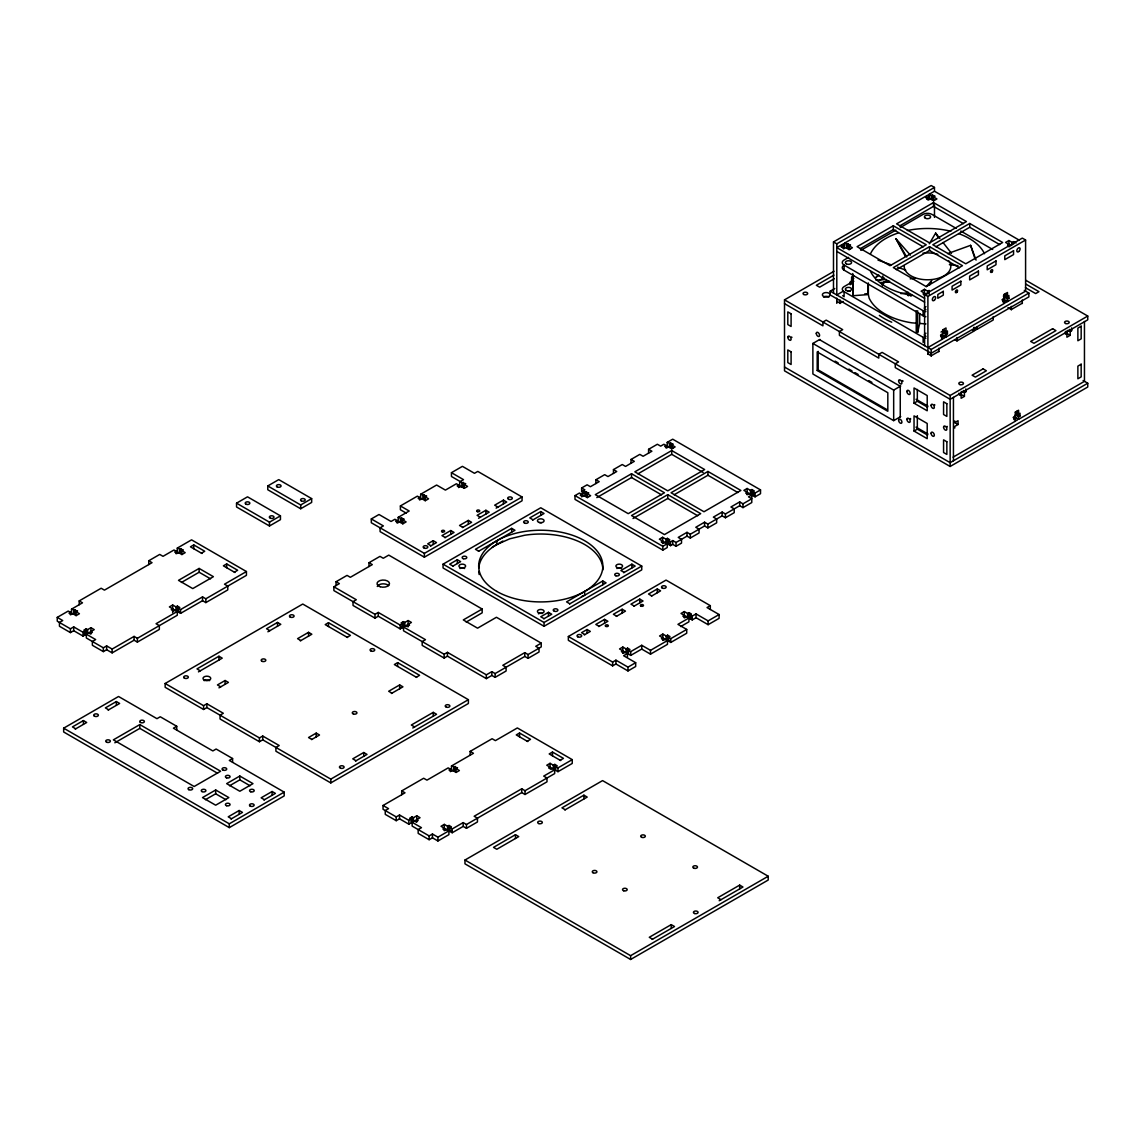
<?xml version="1.0" encoding="UTF-8"?>
<svg xmlns="http://www.w3.org/2000/svg" width="1145" height="1145" viewBox="0 0 1145 1145"><rect width="100%" height="100%" fill="white"/><g stroke="black" fill="none" stroke-linecap="round" stroke-linejoin="round"><path stroke-width="1.5" d="M852.753 274.957L852.953 295.725L868.339 294.566L869.169 298.187A60.399 34.865 0 0 0 911.878 322.847L916.658 323.205M852.953 295.725L852.753 273.526M868.339 294.566L868.339 282.958M916.229 310.667L916.229 332.207L917.675 332.322L919.693 323.434L919.693 313.487M917.675 332.322L917.675 310.767M882.137 286.193L884.412 281.799L889.579 281.212M929.583 285.091L931.243 282.157M929.339 243.77L935.651 233.079L939.873 238.475M882.265 284.404L884.412 281.799M926.233 286.608L962.473 265.683L929.54 246.676L893.315 267.601L926.233 286.608L931.787 280.468M236.543 503.17L247.52 496.83L280.453 515.851L280.453 519.644L269.476 525.984L236.543 506.977L236.543 503.17L269.476 522.177L280.453 515.851M267.773 485.952L278.75 479.612L311.669 498.619L311.669 502.426L300.691 508.766L267.773 489.745L267.773 485.952L300.691 504.959L311.669 498.619M79.205 604.717L79.205 600.91L101.161 588.244L104.453 590.133L152.042 562.667L148.75 560.764L148.75 564.571M148.75 560.764L159.727 554.423L163.019 556.327L173.997 549.986L176.187 551.26L176.187 553.794M57.25 617.384L62.732 620.561L59.44 622.465L59.44 626.258L70.418 632.598L73.709 630.695L83.041 636.09L85.245 634.817L85.245 631.024L83.041 632.283L73.709 626.902L70.418 628.805L57.25 621.191L57.25 617.384L68.228 611.058L70.418 612.317L70.418 614.851M76.128 615.624L76.128 611.816L79.42 613.72L76.128 615.624L71.52 612.961L71.52 609.154L82.497 602.814L79.205 600.91M181.898 554.552L181.898 550.745L185.189 552.649L181.898 554.552L177.289 551.89L177.289 548.097L191.558 539.853L246.433 571.541L246.433 575.348L205.828 598.792L202.536 596.889L180.581 609.569L178.377 608.296L178.377 612.103L180.581 613.362L202.536 600.696L205.828 602.599L227.783 589.918L227.783 586.111L224.492 584.208L246.433 571.541M70.418 612.317L69.001 613.147L71.405 614.536L72.836 613.72M71.52 609.154L77.559 610.986L76.128 611.816M176.187 551.26L174.756 552.076L177.174 553.479L178.606 552.649M177.289 548.097L183.315 549.929L181.898 550.745M201.434 553.164L204.726 551.26L193.748 544.92L190.456 546.823L201.978 553.479M178.377 608.296L179.808 607.48L177.389 606.077L175.972 606.907L172.68 605.004L169.374 606.907L177.289 611.459L177.289 615.266L137.386 638.309L134.094 636.405L112.138 649.072L106.642 645.909L103.351 647.812L86.333 637.994L86.333 634.187L94.248 629.621L90.956 627.718L87.65 629.621L86.233 628.805L83.814 630.194L85.245 631.024M87.65 629.621L87.65 633.428L86.233 632.598L83.814 634.001L85.245 634.817M199.13 568.435L178.491 580.343L192.761 588.587L213.399 576.679L199.13 568.435L199.13 572.242L181.44 582.447M234.367 572.171L237.659 570.267L226.681 563.927L223.389 565.83L234.911 572.486M172.68 608.811L171.249 609.627L173.668 611.015L175.085 610.199M86.333 634.187L95.665 639.568L92.373 641.472L92.373 645.279L103.351 651.619L106.642 649.716L112.138 652.879L134.094 640.212L137.386 642.102L159.341 629.435L159.341 625.628L156.049 623.724L177.289 611.459M178.377 612.103L179.808 611.273M833.488 293.063L833.488 241.924L931.186 185.519L934.477 187.422L934.477 190.943M833.488 241.924L836.795 243.828L934.477 187.422M844.509 246.976L844.509 243.169L925.747 196.267L927.937 197.541L927.937 200.074M933.647 200.833L933.647 197.026L936.939 198.929L933.647 200.833L929.039 198.171L929.039 194.364L934.477 191.229L1019.222 240.149M371.309 518.943L383.375 525.913L380.083 527.816L380.083 531.623L424.366 557.186L522.063 500.78L522.063 496.973L424.366 553.378L371.309 522.75L371.309 518.943L378.995 514.506L391.06 521.476L394.911 519.257L397.1 520.531L397.1 523.065M460.49 481.716L451.445 476.477L451.445 472.685L462.423 466.344L474.488 473.314L477.78 471.411L522.063 496.973M843.407 248.866L843.407 246.332L841.99 247.163L844.395 248.551L845.826 247.735L849.118 249.639L852.41 247.735L849.118 245.831L849.118 249.639M844.509 243.169L850.549 245.001L849.118 245.831M927.937 197.541L926.505 198.357L928.924 199.76L930.355 198.929M929.039 194.364L935.064 196.21L933.647 197.026M406.246 513.132L400.392 509.754L400.392 505.947L417.367 496.143L419.571 497.417L419.571 499.95M425.267 500.708L425.267 496.916L428.573 498.805L425.267 500.708L420.659 498.046L420.659 494.254L436.617 485.036L445.405 490.103L456.383 483.762L458.572 485.036L458.572 487.57M850.549 248.808L848.13 247.42L846.699 248.236L846.699 244.443M419.571 497.417L418.14 498.247L420.558 499.635L421.975 498.805M420.659 494.254L426.699 496.086L425.267 496.916M893.315 225.765L857.09 246.676L890.023 265.697L926.248 244.772L893.315 225.765L893.315 229.572L860.11 248.737M933.504 202.565L896.607 223.862L929.54 242.869L966.437 221.572L933.504 202.565L933.504 206.372L899.684 225.894M402.811 523.823L402.811 520.016L406.103 521.92L402.811 523.823L398.202 521.161L398.202 517.354L409.18 511.014L400.392 505.947M464.283 488.328L464.283 484.535L467.575 486.425L464.283 488.328L459.675 485.666L459.675 481.873L463.51 479.655L451.445 472.685M848.645 257.367L844.094 260.001A6.212 3.578 0 0 0 844.094 265.082L844.094 270.148L923.128 315.777A6.212 3.578 0 0 0 925.904 316.707M860.811 250.354L895.762 230.174M900.328 227.54L923.128 214.373A6.212 3.578 0 0 1 931.901 214.373L956.218 228.413M397.1 520.531L395.669 521.347L398.088 522.75L399.519 521.92M398.202 517.354L404.242 519.2L402.811 520.016M458.572 485.036L457.141 485.866L459.56 487.255L460.991 486.425M459.675 481.873L465.714 483.705L464.283 484.535M1083.113 380.541L1087.75 383.231L1087.75 387.024L950.15 466.473L784.511 370.837L784.511 299.847L833.989 271.293M833.903 275.144L816.342 285.277L819.634 287.18L834.276 278.722M232.592 762.341L232.592 758.534L229.301 760.437L284.189 792.125L284.189 795.932L229.301 827.62L63.662 731.984L63.662 728.177L118.55 696.489L156.965 718.674L160.257 716.77L176.731 726.273L176.731 730.081M75.184 729.136L86.705 722.481L83.413 720.577L72.436 726.918L75.742 728.807M108.117 710.115L119.638 703.459L116.346 701.556L105.369 707.896L108.66 709.8M851.608 282.6L851.608 277.276L853.798 276.002M1024.288 290.401L1028.883 293.063L1028.883 296.856L931.186 353.261L830.197 294.952L830.197 291.159L834.777 288.511M853.039 279.237L851.608 280.067L853.798 281.327M851.608 281.083L850.177 281.899L850.177 284.69L851.608 283.86M853.211 281.355L844.094 286.622A6.212 3.578 0 0 0 844.094 291.689L844.094 296.77M336.072 585.524L336.072 581.717L347.049 575.391L350.341 577.295L372.297 564.614L369.005 562.71L369.005 566.517M369.005 562.71L379.983 556.37L383.274 558.273L388.756 555.11L482.174 609.04L482.174 612.833L466.201 622.064M843.149 291.288L836.795 294.952L836.795 243.828M165.152 683.493L302.752 604.045L468.391 699.681L468.391 703.488L330.805 782.922L275.916 751.234L275.916 747.442L279.208 745.538L262.735 736.035L259.443 737.924L206.873 707.581L203.581 709.471L165.152 687.301L165.152 683.493L203.581 705.678L206.873 703.774L223.332 713.278L220.04 715.181L220.04 718.988L259.443 741.731L262.735 739.827L330.805 779.13L468.391 699.681M333.882 586.798L356.324 599.751L353.032 601.655L353.032 605.462L374.987 618.128L378.279 616.225L400.235 628.906L402.425 627.646L402.425 623.839L400.235 625.098L378.279 612.432L374.987 614.335L333.882 590.591L333.882 586.798L339.364 583.621L336.072 581.717M198.457 671.872L222.23 658.146L218.938 656.242L196.983 668.909L200.275 670.813M267.901 631.782L280.797 624.326L277.505 622.436L266.527 628.762L269.819 630.666M969.729 223.475L932.831 244.772L965.765 263.794L1002.662 242.497L969.729 223.475L969.729 227.282L935.909 246.805M896.335 269.662L929.54 250.483L959.481 267.758M843.149 301.421L840.087 303.196L836.795 301.292M879.761 280.282L882.852 278.507L882.852 275.974M430.448 546.065L436.488 542.587L433.196 540.683L427.7 543.846L430.992 545.75M444.904 537.721L454.05 532.439L450.758 530.536L441.97 535.617L445.262 537.52M462.465 527.587L471.611 522.306L468.319 520.403L459.531 525.469L462.823 527.373M478.567 518.284L489.173 512.158L485.881 510.269L477.093 515.336L480.385 517.239M496.128 508.151L506.734 502.025L503.442 500.122L494.669 505.188L497.96 507.092M139.819 724.585L113.369 739.856L194.149 786.5L220.613 771.229L139.819 724.585L139.819 728.377L217.564 773.261M114.829 742.804L139.819 728.377M218.967 687.844L228.413 682.391L225.121 680.502L217.435 684.939L220.727 686.828M300.305 640.885L311.841 634.23L308.549 632.326L297.571 638.667L300.863 640.57M347.15 637.293L350.442 635.389L328.486 622.708L325.194 624.612L347.522 637.507M900.729 416.565L893.672 420.644L812.878 374L812.878 343.443L819.934 339.378M443.058 564.17L540.755 507.765L641.744 566.074L641.744 569.881L544.047 626.286L443.058 567.977L443.058 564.17L544.047 622.479L641.744 566.074M929.139 294.179L929.139 290.386L927.722 291.202L924.43 289.313L921.124 291.202L926.62 294.38M1016.044 242.998L1013.626 241.609L1012.194 242.425L1008.902 240.536L1005.611 242.425L1011.107 245.602M452.719 566.202L460.633 561.637L457.327 559.733L449.656 564.17L452.948 566.074M478.467 551.346L514.964 530.264L511.672 528.36L475.447 549.285L478.739 551.174M532.525 520.131L544.047 513.475L540.755 511.572L529.777 517.912L533.069 519.816M583.821 493.037L581.631 491.777L581.631 487.97L587.127 484.807L590.419 486.711L599.193 481.63L595.901 479.741L595.901 483.533M595.901 479.741L604.689 474.66L607.981 476.563L616.754 471.497L613.462 469.593L613.462 473.4M613.462 469.593L622.25 464.526L625.542 466.43L634.316 461.349L631.024 459.46L631.024 463.253M631.024 459.46L639.812 454.379L643.104 456.282L651.891 451.216L648.585 449.312L648.585 453.119M648.585 449.312L657.373 444.246L660.665 446.149L663.928 444.26L666.118 445.534L666.118 448.067M924.43 293.106L922.999 293.936L925.418 295.324M1008.902 244.329L1007.485 245.159L1009.89 246.547M671.829 448.826L671.829 445.033L675.121 446.922L671.829 448.826L667.22 446.164L667.22 442.371L672.702 439.193L760.523 489.903L760.523 493.695L755.07 496.844L752.88 495.585L752.88 491.777L754.297 490.947L751.893 489.559L750.462 490.375L747.17 488.486L743.878 490.375L751.778 494.941L751.778 502.555L742.99 507.621L739.699 505.718L725.429 513.962L722.137 512.058L713.364 517.125L716.655 519.028L716.655 522.836L707.868 527.902L704.576 525.999L690.306 534.243L687.014 532.339L678.226 537.406L681.518 539.309L681.518 543.116L676.037 546.279L672.745 544.376L670.541 545.65L668.351 544.376L668.351 540.569L669.782 539.753L667.363 538.35L665.932 539.181L662.64 537.277L659.348 539.181L667.249 543.746L667.249 547.539L662.826 550.101L575.005 499.406L575.005 495.599L579.442 493.037L581.631 494.311L581.631 496.844M587.342 497.603L587.342 493.81L590.634 495.699L587.342 497.603L582.733 494.941L582.733 491.148L584.923 489.874L581.631 487.97M176.731 726.273L173.425 728.177L212.841 750.934L216.133 749.03L232.592 758.534M924.602 345.661L924.602 294.523L1022.299 238.117L1025.591 240.021L1025.591 291.159L1007.485 301.607L1004.194 299.704L1004.194 294.394L1007.485 292.49L1007.485 296.283L1008.902 295.467L1008.902 298.258L1007.485 299.074L1004.194 297.17L1005.611 296.355L1008.902 298.258M581.631 494.311L580.2 495.141L582.619 496.529L584.05 495.699M582.733 491.148L588.773 492.98L587.342 493.81M666.118 445.534L664.687 446.364L667.106 447.752L668.537 446.922M667.22 442.371L673.246 444.203L671.829 445.033M492.321 547.138L502.884 541.041M924.602 294.523L927.894 296.426L1025.591 240.021M673.246 448.01L670.841 446.607L669.41 447.437L669.41 443.63M631.539 473.729L595.3 494.654L628.233 513.661L664.472 492.751L631.539 473.729L631.539 477.537L596.817 497.588M671.714 450.543L634.831 471.84L667.764 490.847L704.647 469.55L671.714 450.543L671.714 454.336L637.908 473.858M817.201 370.493L887.819 411.27L887.819 392.706L817.201 351.93L817.201 370.493L818.188 369.921L887.275 409.81M403.527 627.002L425.482 639.683L422.19 641.586L422.19 645.379L444.145 658.06L447.437 656.157L486.353 678.627L491.835 675.45L495.127 677.353L506.104 671.013L506.104 667.22L502.812 665.317L524.768 652.636L528.06 654.539L541.227 646.939L541.227 643.132L535.745 646.31L539.037 648.199L539.037 652.006L528.06 658.346L524.768 656.443L495.127 673.561L491.835 671.657L486.353 674.82L447.437 652.349L444.145 654.253L403.527 630.809L403.527 627.002L411.427 622.436L408.135 620.547L404.843 622.436L403.412 621.62L401.008 623.009L402.425 623.839M404.843 622.436L404.843 626.243L403.412 625.428L401.008 626.816L402.425 627.646M1001.99 299.704L1004.194 300.978L1004.194 303.511L946.013 337.102L942.721 335.199L942.721 329.874L946.013 327.971L946.013 331.778L947.43 330.948L947.43 333.739L946.013 334.569L942.721 332.665L944.138 331.835L947.43 333.739M941.018 332.064L944.067 330.304M1003.335 296.083L1006.383 294.322M942.721 333.682L941.29 334.497L941.29 337.288L942.721 336.473L942.721 339.006L927.894 347.565L927.894 296.426M1004.194 298.187L1002.762 299.017L1002.762 301.808L1004.194 300.978M667.764 494.654L631.525 515.565L664.458 534.586L700.697 513.661L667.764 494.654L667.764 498.447L633.042 518.499M707.939 471.454L671.056 492.751L703.989 511.758L740.872 490.461L707.939 471.454L707.939 475.261L674.133 494.783M830.197 291.159L931.186 349.454L1028.883 293.063M482.174 609.04L463.296 619.932L477.565 628.176L496.443 617.269L541.227 643.132M416.308 677.21L419.6 675.321L397.644 662.64L394.352 664.544L416.68 677.425M938.871 351.358L931.186 355.794L927.894 353.891M954.787 339.636L956.991 340.909L973.966 331.105L973.966 328.572M973.966 327.298L977.257 329.202L993.216 319.985L993.216 316.607M1022.299 303.196L1011.321 309.536L1008.029 307.633M812.878 343.443L893.672 390.087L900.729 386.022M215.675 789.978L202.493 797.593L215.675 805.193L228.843 797.593L215.675 789.978L215.675 793.786L225.909 799.697M239.82 776.038L226.653 783.638L239.82 791.252L252.988 783.638L239.82 776.038L239.82 779.845L250.068 785.756M311.612 739.57L319.512 735.004L316.22 733.101L308.549 737.537L311.841 739.441M391.418 693.484L402.94 686.828L399.648 684.939L388.67 691.265L391.962 693.169M205.427 799.697L215.675 793.786M229.572 785.756L239.82 779.845M662.64 541.084L661.209 541.9L663.628 543.303L665.059 542.472M747.17 492.278L745.738 493.109L748.157 494.497L749.574 493.681M668.351 544.376L669.782 543.56L667.363 542.158L665.932 542.988L665.932 539.181M752.88 495.585L754.297 494.755L751.893 493.366L750.462 494.182L750.462 490.375M543.832 618.801L551.733 614.235L548.441 612.332L540.755 616.769L544.047 618.672M569.58 603.945L606.077 582.862L602.785 580.973L566.56 601.884L569.852 603.787M623.639 572.729L635.16 566.074L631.868 564.17L620.891 570.511L624.182 572.414M575.005 495.599L662.826 546.308L667.249 543.746M668.351 540.569L670.541 541.843L672.745 540.569L676.037 542.472L687.014 536.132L690.306 538.035L699.08 532.969L699.08 529.162L695.788 527.272L704.576 522.192L707.868 524.095L722.137 515.865L725.429 517.755L734.217 512.688L734.217 508.881L730.925 506.992L739.699 501.911L742.99 503.814L751.778 498.748L748.486 496.844L751.778 494.941M752.88 491.777L755.07 493.037L760.523 489.903M914.039 403.183L927.207 410.783L927.207 395.569L914.039 387.969L914.039 403.183L917.331 401.28L927.579 407.191M784.511 299.847L950.15 395.483L1087.75 316.049L1087.75 319.841L950.15 399.29L895.261 367.602L895.261 363.795L898.567 361.892L882.094 352.388L878.802 354.292L878.802 358.099L839.399 335.342L839.399 331.535L842.691 329.645L826.218 320.128L822.926 322.031L822.926 325.838L784.511 303.654M230.947 819.061L242.482 812.406L239.176 810.503L228.213 816.843L231.505 818.747M263.88 800.04L275.401 793.385L272.109 791.496L261.132 797.822L264.423 799.725M959.696 395.297L961.127 394.467M962.229 391.304L964.419 392.578L965.85 391.747L965.85 388.956M1067.984 330.247L1070.189 331.506L1071.62 330.69L1071.62 327.899M964.419 392.578L964.419 396.37L961.127 398.274L961.127 391.933M1070.189 331.506L1070.189 335.313L1066.897 337.217L1066.897 330.876M63.662 728.177L229.301 823.813L284.189 792.125M914.039 431.064L927.207 438.678L927.207 423.464L914.039 415.85L914.039 431.064L917.331 429.16L927.579 435.086M355.494 761.067L367.015 754.412L363.724 752.508L352.746 758.849L356.052 760.752M412.772 727.991L436.56 714.265L433.268 712.362L411.313 725.028L414.604 726.932M627.446 657.316L627.446 653.509L623.61 655.727L635.675 662.697L635.675 666.505L627.99 670.941L615.924 663.971L612.632 665.875L568.349 640.313L568.349 636.505L666.046 580.1L710.315 605.662L710.315 609.469M584.293 634.903L590.333 631.41L587.042 629.507L581.56 632.684L584.852 634.573M598.749 626.558L607.895 621.277L604.603 619.373L595.829 624.44L599.121 626.344M616.311 616.411L625.471 611.129L622.164 609.226L613.391 614.292L616.683 616.196M633.886 606.278L643.032 600.996L639.74 599.093L630.952 604.159L634.244 606.063M651.448 596.13L660.593 590.849L657.302 588.945L648.514 594.026L651.806 595.915M954.758 420.959L954.758 422.605L958.05 420.716L958.05 424.509L954.758 426.412L954.758 428.058M1084.458 321.473L1084.458 381.328L1018.592 419.342L1015.3 417.453L1015.3 412.128L1018.592 410.225L1018.592 414.018L1020.023 413.202L1020.023 415.993L1018.592 416.809L1015.3 414.905L1016.731 414.089L1020.023 415.993M1015.3 415.921L1013.869 416.751L1013.869 419.542L1015.3 418.712L1015.3 421.245L953.084 457.17M680.688 626.573L688.918 621.821L688.918 618.028L677.94 624.354L686.714 629.435L686.714 633.228L670.77 642.445L668.565 641.171L668.565 637.379L669.997 636.548L667.578 635.16L666.161 635.976L662.855 634.072L659.563 635.976L667.478 640.542L667.478 644.349L650.503 654.153L641.715 649.072L630.738 655.412L628.548 654.153L628.548 650.346L629.965 649.516L627.56 648.127L626.129 648.943L622.837 647.054L619.545 648.943L627.446 653.509M710.315 605.662L707.023 607.566L719.103 614.536L719.103 618.343L708.125 624.683L696.045 617.713L692.21 619.917L690.02 618.658L690.02 614.851L691.437 614.035L689.032 612.632L687.601 613.462L684.309 611.559L681.017 613.462L688.918 618.028M622.837 650.847L621.406 651.677L623.825 653.065L625.256 652.249M684.309 615.366L682.878 616.182L685.297 617.584L686.714 616.754M1087.75 383.231L950.15 462.666L784.511 367.03M690.02 618.658L691.437 617.828L689.032 616.439L687.601 617.269L687.601 613.462M568.349 636.505L612.632 662.068L615.924 660.164L627.99 667.134L635.675 662.697M628.548 650.346L630.738 651.605L641.715 645.279L650.503 650.346L667.478 640.542M690.02 614.851L692.21 616.125L696.045 613.906L708.125 620.876L719.103 614.536M662.855 637.88L661.438 638.71L663.857 640.098L665.274 639.282M401.709 794.716L401.709 790.909L423.664 778.242L426.956 780.146L448.196 767.88L450.386 769.139L450.386 771.673M470.151 755.199L470.151 751.392L492.107 738.725L495.399 740.629L517.354 727.948L572.242 759.636L572.242 763.443L557.973 771.673L555.769 770.413L555.769 766.606L557.2 765.79L554.781 764.388L553.364 765.218L550.058 763.314L546.766 765.218L554.681 769.784L554.681 773.576L525.04 790.694L521.748 788.79L474.159 816.256L477.451 818.16L477.451 821.967L466.473 828.307L463.181 826.404L452.203 832.744L450.014 831.47L450.014 827.678L451.431 826.847L449.026 825.459L447.595 826.275L444.303 824.371L441.011 826.275L448.912 830.841L448.912 834.648L437.934 840.974L432.452 837.811L429.146 839.714L418.168 833.374L418.168 829.567L421.474 827.678L412.143 822.282L412.143 826.089L429.146 835.907L432.452 834.004L437.934 837.181L448.912 830.841M668.565 637.379L670.77 638.638L686.714 629.435M383.045 805.493L388.541 808.656L385.25 810.56L385.25 814.367L396.227 820.693L399.519 818.804L408.851 824.185L411.041 822.912L411.041 819.119L408.851 820.378L399.519 814.997L396.227 816.9L383.045 809.286L383.045 805.493L405.001 792.812L401.709 790.909M456.096 772.446L456.096 768.638L459.388 770.542L456.096 772.446L451.488 769.784L451.488 765.976L473.443 753.296L470.151 751.392M668.565 641.171L669.997 640.356M450.386 769.139L448.969 769.97L451.388 771.358L452.805 770.542M451.488 765.976L457.528 767.808L456.096 768.638M527.23 741.259L530.521 739.355L519.544 733.015L516.252 734.918L527.788 741.574M412.143 822.282L420.043 817.716L416.751 815.812L413.459 817.716L412.028 816.9L409.609 818.289L411.041 819.119M560.163 760.266L563.454 758.376L552.477 752.036L549.185 753.94L560.707 760.581M444.303 828.178L442.872 828.994L445.29 830.397L446.722 829.567M552.477 768.51L551.046 769.34L548.641 767.937L550.058 767.121L550.058 763.314M450.014 827.678L452.203 828.937L463.181 822.597L466.473 824.5L521.748 792.598L525.04 794.487L546.995 781.82L546.995 778.013L543.703 776.11L554.681 769.784M555.769 766.606L557.973 767.88L572.242 759.636M450.014 831.47L451.431 830.655M464.97 860.038L602.571 780.604L768.209 876.24L768.209 880.033L630.609 959.481L464.97 863.845L464.97 860.038L630.609 955.674L768.209 876.24M515.465 834.691L493.509 847.372L496.801 849.275L518.757 836.594L515.465 834.691L515.465 838.498M564.871 809.973L587.199 797.077L583.907 795.174L561.952 807.855L565.244 809.758M652.206 939.415L674.519 926.52L671.228 924.63L649.272 937.297L652.564 939.201M719.174 900.743L742.962 887.017L739.67 885.114L717.715 897.78L721.006 899.684M478.724 568.321A62.102 35.853 0 0 1 496.844 544.533L509.711 538.823L524.682 535.245A62.102 35.853 0 0 1 602.857 569.881M581.445 596.645L584.666 595.228L584.666 591.421M947.745 253.632L970.602 245.331L976.07 260.13M910.203 278.836L915.37 278.235M900.857 293.635L907.742 292.834M864.718 293.936L868.139 293.678L868.139 283.731M875.868 280.081L886.559 279.552M880.319 282.514L888.978 282.085M919.693 323.434L925.947 323.906M949.377 264.695L957.964 265.683M877.972 260.058L891.039 264.796M897.565 267.171L905.738 270.134M933.504 206.372L963.432 223.647M969.729 227.282L999.657 244.572M960.784 231.047L992.701 249.481M1025.834 280.296L1087.75 316.049M1025.791 284.074L1038.959 291.674L1035.667 293.578L1025.419 287.667M1069.416 329.416L1071.62 330.69M893.315 229.572L923.256 246.848M1004.194 294.394L1007.485 296.283M1070.189 335.313L1066.897 333.41L1065.465 334.24L1065.465 331.449M843.407 246.332L841.217 245.073L836.795 247.621L924.602 298.33M836.795 251.428L924.602 302.137M844.094 265.082L923.128 310.71A6.212 3.578 0 0 0 925.904 311.64M851.608 277.276L853.798 278.55M942.721 329.874L946.013 331.778M940.517 335.199L942.721 336.473M844.094 291.689L923.128 337.317A6.212 3.578 0 0 0 925.904 338.247M1015.3 412.128L1018.592 414.018M1013.11 417.453L1015.3 418.712M963.661 390.474L965.85 391.747M958.937 393.207L964.419 396.37M819.476 339.65L900.256 386.294L900.256 416.837M916.029 399.261L928.008 406.174M954.758 422.605L958.05 424.509M835.077 361.119L838.14 362.893M848.889 369.091L851.966 370.865M855.029 372.64L858.106 374.415M868.855 380.612L871.918 382.387M916.029 427.142L928.008 434.055M671.714 454.336L703.159 472.484M707.939 475.261L737.881 492.536M631.539 477.537L661.481 494.826M667.764 498.447L697.706 515.737M408.135 624.34L409.567 625.17L407.148 626.558L405.716 625.742M199.13 572.242L210.551 578.826M90.956 631.525L92.373 632.341L89.968 633.743L88.537 632.913M416.751 819.62L418.168 820.45L415.764 821.838L414.333 821.022M905.366 256.351L895.92 238.69L910.389 255.149M943.036 242.511L951.466 253.288M895.92 238.69L906.754 257.01M935.651 233.079L938.141 237.473M970.602 245.331L974.967 258.713M908.515 295.696L908.014 292.175L908.014 295.553M1022.299 300.033L1022.299 303.511M1018.592 416.809L1018.592 419.342M1016.731 411.298L1016.731 414.089M1013.626 241.609L1013.626 244.143M1012.194 242.425L1012.194 244.973M1011.321 306.359L1011.321 309.851M1008.902 240.536L1008.902 246.862M1007.485 299.074L1007.485 301.607M1005.611 293.564L1005.611 296.355M977.257 326.668L977.257 329.202M956.991 337.532L956.991 340.909M953.441 397.387L953.441 460.762M950.15 395.483L950.15 466.473M946.013 334.569L946.013 337.102M938.871 348.195L938.871 351.672M934.477 205.055L934.477 217.393M932.66 194.807L932.66 198.615L931.228 199.445L931.228 195.638M931.186 349.454L931.186 356.109M929.54 246.676L929.54 250.483M927.894 348.982L927.894 354.22M927.722 291.202L927.722 293.735M924.43 289.313L924.43 295.639M923.128 310.71L923.128 315.777M923.128 337.317L923.128 342.398M917.331 389.443L917.331 401.28M917.331 415.649L917.331 429.16M893.672 390.087L893.672 420.644M848.13 243.613L848.13 247.42M840.087 300.033L840.087 303.511M836.795 298.129L836.795 303.353M818.188 351.372L818.188 369.921M755.07 493.037L755.07 496.844M751.893 489.559L751.893 493.366M747.17 488.486L747.17 494.812M742.99 503.814L742.99 507.621M739.699 501.911L739.699 505.718M739.67 885.114L739.67 888.906M725.429 513.962L725.429 517.755M722.137 512.058L722.137 515.865M708.125 620.876L708.125 624.683M707.868 524.095L707.868 527.902M704.576 522.192L704.576 525.999M696.045 613.906L696.045 617.713M692.21 616.125L692.21 619.917M690.306 534.243L690.306 538.035M689.032 612.632L689.032 616.439M687.014 532.339L687.014 536.132M684.309 611.559L684.309 617.899M676.037 542.472L676.037 546.279M672.745 540.569L672.745 544.376M671.228 924.63L671.228 928.423M670.841 442.814L670.841 446.607M670.77 638.638L670.77 642.445M670.541 541.843L670.541 545.65M667.363 538.35L667.363 542.158M667.578 635.16L667.578 638.953L666.161 639.783L666.161 635.976M662.826 546.308L662.826 550.101M662.855 634.072L662.855 640.413M662.64 537.277L662.64 543.617M657.302 588.945L657.302 592.752M650.503 650.346L650.503 654.153M641.715 645.279L641.715 649.072M639.74 599.093L639.74 602.885M631.868 564.17L631.868 567.977M630.738 651.605L630.738 655.412M630.609 955.674L630.609 959.481M627.99 667.134L627.99 670.941M627.56 648.127L627.56 651.934L626.129 652.75L626.129 648.943M622.837 647.054L622.837 653.38M622.164 609.226L622.164 613.033M615.924 660.164L615.924 663.971M612.632 662.068L612.632 665.875M604.603 619.373L604.603 623.166M602.785 580.973L602.785 584.766M587.042 629.507L587.042 633.314M586.355 491.591L586.355 495.384L584.923 496.214L584.923 492.407M583.907 795.174L583.907 798.981M557.973 767.88L557.973 771.673M554.781 764.388L554.781 768.195L553.364 769.011L553.364 765.218M552.477 752.036L552.477 755.829M548.441 612.332L548.441 616.139M544.047 622.479L544.047 626.286M540.755 511.572L540.755 515.379M528.06 654.539L528.06 658.346M525.04 790.694L525.04 794.487M524.768 652.636L524.768 656.443M521.748 788.79L521.748 792.598M519.544 733.015L519.544 736.822M511.672 528.36L511.672 532.167M503.442 500.122L503.442 503.929M496.844 540.726L496.844 544.533M495.127 673.561L495.127 677.353M491.835 671.657L491.835 675.45M486.353 674.82L486.353 678.627M485.881 510.269L485.881 514.062M468.319 520.403L468.319 524.21M466.473 824.5L466.473 828.307M463.296 482.317L463.296 486.11L461.864 486.94L461.864 483.133M463.181 822.597L463.181 826.404M457.327 559.733L457.327 563.54M455.109 766.42L455.109 770.227L453.692 771.043L453.692 767.236M452.203 828.937L452.203 832.744M450.758 530.536L450.758 534.343M449.026 825.459L449.026 829.252L447.595 830.082L447.595 826.275M447.437 652.349L447.437 656.157M444.145 654.253L444.145 658.06M444.303 824.371L444.303 830.712M437.934 837.181L437.934 840.974M433.196 540.683L433.196 544.49M433.268 712.362L433.268 716.155M432.452 834.004L432.452 837.811M429.146 835.907L429.146 839.714M424.28 494.697L424.28 498.49L422.863 499.32L422.863 495.513M424.366 553.378L424.366 557.186M416.751 815.812L416.751 822.153M413.459 817.716L413.459 821.523L412.028 820.693L412.028 816.9M408.851 820.378L408.851 824.185M408.135 620.547L408.135 626.873M403.412 621.62L403.412 625.428M401.823 517.798L401.823 521.605L400.392 522.421L400.392 518.628M400.235 625.098L400.235 628.906M399.648 684.939L399.648 688.732M399.519 814.997L399.519 818.804M397.644 662.64L397.644 666.447M396.227 816.9L396.227 820.693M378.279 612.432L378.279 616.225M374.987 614.335L374.987 618.128M363.724 752.508L363.724 756.315M330.805 779.13L330.805 782.922M328.486 622.708L328.486 626.515M316.22 733.101L316.22 736.908M308.549 632.326L308.549 636.133M300.691 504.959L300.691 508.766M277.505 622.436L277.505 626.229M272.109 791.496L272.109 795.288M269.476 522.177L269.476 525.984M262.735 736.035L262.735 739.827M259.443 737.924L259.443 741.731M239.176 810.503L239.176 814.31M229.301 823.813L229.301 827.62M226.681 563.927L226.681 567.734M225.121 680.502L225.121 684.295M218.938 656.242L218.938 660.05M206.873 703.774L206.873 707.581M205.828 598.792L205.828 602.599M203.581 705.678L203.581 709.471M202.536 596.889L202.536 600.696M193.748 544.92L193.748 548.727M180.91 548.541L180.91 552.334L179.479 553.164L179.479 549.357M180.581 609.569L180.581 613.362M177.389 606.077L177.389 609.884L175.972 610.7L175.972 606.907M172.68 605.004L172.68 612.604M137.386 638.309L137.386 642.102M134.094 636.405L134.094 640.212M116.346 701.556L116.346 705.363M112.138 649.072L112.138 652.879M106.642 645.909L106.642 649.716M103.351 647.812L103.351 651.619M90.956 627.718L90.956 634.058M86.233 628.805L86.233 632.598M83.413 720.577L83.413 724.37M83.041 632.283L83.041 636.09M75.141 609.598L75.141 613.405L73.709 614.221L73.709 610.414M73.709 626.902L73.709 630.695M70.418 628.805L70.418 632.598M934.835 405.115A2.333 1.345 60 0 1 934.563 404.571M1013.654 418.397A2.333 1.345 0 0 1 1017.447 418.841A2.333 1.345 0 0 1 1015.3 420.687M377.278 586.498A6.212 3.578 0 0 1 382.459 583.878A6.212 3.578 0 0 1 388.656 585.639M204.125 680.645A3.879 2.247 0 0 1 209.607 680.645M479.197 574.561A62.102 35.853 0 0 1 478.724 571.427M539.896 522.707A3.335 1.932 0 0 1 541.628 522.707M459.918 568.521A3.335 1.932 0 0 1 464.627 568.521M538.393 613.834A3.335 1.932 0 0 1 542.429 613.52M616.883 568.521A3.335 1.932 0 0 1 621.606 568.521M876.426 277.204A58.996 34.064 0 0 1 878.759 275.043M912.25 295.439A58.996 34.064 0 0 1 870.529 271.351M870.529 253.732A58.996 34.064 0 0 1 898.024 233.05M907.355 230.531A58.996 34.064 0 0 1 950.88 231.276M958.651 233.609A58.996 34.064 0 0 1 984.5 253.732M844.094 270.148A6.212 3.578 0 0 1 843.106 265.812M925.962 309.722A3.106 1.789 0 0 1 925.962 306.617M925.962 336.344A3.106 1.789 0 0 1 925.962 333.238M843.106 296.025A6.212 3.578 0 0 1 842.734 295.596M911.048 296.126A23.286 13.439 0 0 1 907.341 293.349M948.618 260.659A23.286 13.439 0 0 1 932.56 279.466A23.286 13.439 0 0 1 904.221 266.341M922.97 253.159A23.286 13.439 0 0 1 937.812 254.29M925.761 197.67A2.333 1.345 -60 0 1 927.779 195.165A2.333 1.345 -60 0 1 928.938 196.811A2.333 1.345 -60 0 1 926.92 199.33M841.217 246.976A2.333 1.345 -60 0 1 842.72 244.214A2.333 1.345 -60 0 1 844.48 244.758A2.333 1.345 -60 0 1 843.293 247.606M891.74 322.203A62.102 35.853 0 0 1 879.346 315.405M847.744 291.388A3.335 1.932 0 0 1 850.277 291.188M1002.548 300.663A2.333 1.345 0 0 1 1006.441 301.264A2.333 1.345 0 0 1 1003.578 302.91M941.075 336.158A2.333 1.345 0 0 1 944.21 336.072A2.333 1.345 0 0 1 944.625 337.875A2.333 1.345 0 0 1 941.548 338.262M850.449 283.33A2.333 1.345 0 0 1 852.209 283.201M875.31 277.791A62.102 35.853 0 0 1 877.929 275.573M910.676 419.07A2.333 1.345 60 0 1 910.418 418.512M902.818 381.07A2.09 1.217 60 0 1 902.503 380.627M884.012 277.763A2.333 1.345 0 0 1 882.251 277.906M973.966 327.856A2.333 1.345 0 0 1 976.213 329.545A2.333 1.345 0 0 1 972.792 330.361M823.484 296.999A3.879 2.247 0 0 1 828.966 296.999M791.925 337.46A2.333 1.345 60 0 1 791.581 336.974M947.344 426.899A2.333 1.345 60 0 1 947.087 426.355M902.732 381.185A2.333 1.345 60 0 1 902.389 380.684M943.308 291.331L937.812 294.508L937.812 298.301L943.308 295.138L943.308 291.331M960.87 281.198L952.082 286.264L952.082 290.071L960.87 284.99L960.87 281.198M978.431 271.05L969.643 276.117L969.643 279.924L978.431 274.857L978.431 271.05M995.993 260.917L987.205 265.983L987.205 269.791L995.993 264.71L995.993 260.917M1013.554 250.769L1004.78 255.85L1004.78 259.643L1013.554 254.576L1013.554 250.769M983.083 368.876L972.105 375.202L975.397 377.106L986.375 370.765L983.083 368.876M1052.627 328.715L1030.672 341.396L1033.964 343.3L1055.919 330.619L1052.627 328.715M1081.166 326.182L1077.874 328.085L1077.874 340.766L1081.166 338.863L1081.166 326.182M1081.166 364.21L1077.874 366.114L1077.874 378.795L1081.166 376.891L1081.166 364.21M791.095 313.802L787.803 311.898L787.803 324.565L791.095 326.468L791.095 313.802M946.858 403.727L943.566 401.823L943.566 414.504L946.858 416.408L946.858 403.727M791.095 351.816L787.803 349.926L787.803 362.593L791.095 364.496L791.095 351.816M946.858 441.755L943.566 439.852L943.566 452.518L946.858 454.422L946.858 441.755M694.6 913.524A2.333 1.345 0 0 0 698.092 912.365A2.333 1.345 0 0 0 694.6 911.191A2.333 1.345 0 0 0 694.6 913.524M538.837 823.599A2.333 1.345 0 0 0 542.329 822.425A2.333 1.345 0 0 0 538.837 821.266A2.333 1.345 0 0 0 538.837 823.599M623.681 890.781A2.347 1.36 0 0 0 627.202 889.622A2.347 1.36 0 0 0 623.696 888.434A2.347 1.36 0 0 0 623.681 890.781M592.953 872.719A2.333 1.345 0 0 0 596.846 872.118A2.333 1.345 0 0 0 593.997 870.472A2.333 1.345 0 0 0 592.953 872.719M693.984 868.253A2.347 1.36 0 0 0 697.491 867.08A2.347 1.36 0 0 0 693.984 865.906A2.347 1.36 0 0 0 693.984 868.253M641.844 837.381A2.333 1.345 0 0 0 645.336 836.208A2.333 1.345 0 0 0 641.844 835.048A2.333 1.345 0 0 0 641.844 837.381M301.249 500.837A2.333 1.345 0 0 0 305.142 500.236A2.333 1.345 0 0 0 302.294 498.59A2.333 1.345 0 0 0 301.249 500.837M277.09 486.897A2.333 1.345 0 0 0 280.997 486.296A2.333 1.345 0 0 0 278.135 484.65A2.333 1.345 0 0 0 277.09 486.897M94.391 716.14A2.333 1.345 0 0 0 98.298 715.539A2.333 1.345 0 0 0 95.436 713.893A2.333 1.345 0 0 0 94.391 716.14M250.154 806.066A2.333 1.345 0 0 0 254.061 805.465A2.333 1.345 0 0 0 251.199 803.819A2.333 1.345 0 0 0 250.154 806.066M188.725 789.635A2.333 1.345 0 0 0 192.618 789.034A2.333 1.345 0 0 0 189.769 787.388A2.333 1.345 0 0 0 188.725 789.635M223.232 770.199A2.333 1.345 0 0 0 226.724 769.039A2.333 1.345 0 0 0 223.232 767.866A2.333 1.345 0 0 0 223.232 770.199M140.42 722.452A2.333 1.345 0 0 0 144.313 721.851A2.333 1.345 0 0 0 141.465 720.205A2.333 1.345 0 0 0 140.42 722.452M106.871 742.318A2.333 1.345 0 0 0 110.364 741.144A2.333 1.345 0 0 0 106.871 739.985A2.333 1.345 0 0 0 106.871 742.318M226.581 805.722A2.333 1.345 0 0 0 230.073 804.563A2.333 1.345 0 0 0 226.581 803.389A2.333 1.345 0 0 0 226.581 805.722M201.949 791.567A2.333 1.345 0 0 0 205.842 790.966A2.333 1.345 0 0 0 202.994 789.32A2.333 1.345 0 0 0 201.949 791.567M226.581 777.841A2.333 1.345 0 0 0 230.073 776.668A2.333 1.345 0 0 0 226.581 775.509A2.333 1.345 0 0 0 226.581 777.841M250.726 791.782A2.333 1.345 0 0 0 254.219 790.622A2.333 1.345 0 0 0 250.726 789.449A2.333 1.345 0 0 0 250.726 791.782M380.169 586.727A6.212 3.578 0 0 0 389.486 583.621A6.212 3.578 0 0 0 380.169 580.515A6.212 3.578 0 0 0 380.169 586.727M184.359 678.098A2.333 1.345 0 0 0 188.267 677.496A2.333 1.345 0 0 0 185.404 675.851A2.333 1.345 0 0 0 184.359 678.098M290.129 617.04A2.333 1.345 0 0 0 294.022 616.439A2.333 1.345 0 0 0 291.173 614.793A2.333 1.345 0 0 0 290.129 617.04M371.238 651.133A2.333 1.345 0 0 0 374.73 649.959A2.333 1.345 0 0 0 371.238 648.8A2.333 1.345 0 0 0 371.238 651.133M446.378 707.181A2.333 1.345 0 0 0 449.87 706.021A2.333 1.345 0 0 0 446.378 704.862A2.333 1.345 0 0 0 446.378 707.181M340.609 768.252A2.333 1.345 0 0 0 344.101 767.078A2.333 1.345 0 0 0 340.609 765.919A2.333 1.345 0 0 0 340.609 768.252M262.334 661.409A2.333 1.345 0 0 0 265.826 660.236A2.333 1.345 0 0 0 262.334 659.076A2.333 1.345 0 0 0 262.334 661.409M353.447 714.008A2.333 1.345 0 0 0 356.939 712.834A2.333 1.345 0 0 0 353.447 711.675A2.333 1.345 0 0 0 353.447 714.008M204.926 680.359A3.879 2.247 0 0 0 210.752 678.427A3.879 2.247 0 0 0 204.926 676.48A3.879 2.247 0 0 0 204.926 680.359M496.844 591.421A62.102 35.853 0 0 0 600.739 575.348A62.102 35.853 0 0 0 524.682 531.452A62.102 35.853 0 0 0 496.844 591.421M539.095 522.435A3.335 1.932 0 0 0 544.09 520.76A3.335 1.932 0 0 0 539.095 519.086A3.335 1.932 0 0 0 539.095 522.435M460.605 567.748A3.335 1.932 0 0 0 465.614 566.074A3.335 1.932 0 0 0 460.605 564.399A3.335 1.932 0 0 0 460.605 567.748M539.095 613.062A3.335 1.932 0 0 0 544.09 611.387A3.335 1.932 0 0 0 539.095 609.712A3.335 1.932 0 0 0 539.095 613.062M617.57 567.748A3.335 1.932 0 0 0 622.579 566.074A3.335 1.932 0 0 0 617.57 564.399A3.335 1.932 0 0 0 617.57 567.748M524.782 523.193A2.333 1.345 0 0 0 528.274 522.034A2.333 1.345 0 0 0 524.782 520.861A2.333 1.345 0 0 0 524.782 523.193M463.31 558.688A2.333 1.345 0 0 0 466.802 557.515A2.333 1.345 0 0 0 463.31 556.356A2.333 1.345 0 0 0 463.31 558.688M615.881 575.792A2.333 1.345 0 0 0 619.373 574.633A2.333 1.345 0 0 0 615.881 573.459A2.333 1.345 0 0 0 615.881 575.792M554.409 611.287A2.333 1.345 0 0 0 557.901 610.113A2.333 1.345 0 0 0 554.409 608.954A2.333 1.345 0 0 0 554.409 611.287M662.196 588.015A2.333 1.345 0 0 0 666.089 587.414A2.333 1.345 0 0 0 663.241 585.768A2.333 1.345 0 0 0 662.196 588.015M577.71 636.792A2.333 1.345 0 0 0 581.603 636.191A2.333 1.345 0 0 0 578.755 634.545A2.333 1.345 0 0 0 577.71 636.792M640.828 606.063A1.546 0.902 0 0 0 643.433 605.662A1.546 0.902 0 0 0 641.529 604.56A1.546 0.902 0 0 0 640.828 606.063M605.705 626.344A1.546 0.902 0 0 0 608.296 625.943A1.546 0.902 0 0 0 606.406 624.841A1.546 0.902 0 0 0 605.705 626.344M508.824 499.406A2.333 1.345 0 0 0 512.316 498.247A2.333 1.345 0 0 0 508.824 497.073A2.333 1.345 0 0 0 508.824 499.406M424.337 548.183A2.333 1.345 0 0 0 427.829 547.024A2.333 1.345 0 0 0 424.337 545.85A2.333 1.345 0 0 0 424.337 548.183M477.422 511.672A1.546 0.902 0 0 0 479.755 510.899A1.546 0.902 0 0 0 477.422 510.126A1.546 0.902 0 0 0 477.422 511.672M442.299 531.953A1.546 0.902 0 0 0 444.618 531.18A1.546 0.902 0 0 0 442.299 530.407A1.546 0.902 0 0 0 442.299 531.953M1018.878 251.442A2.333 1.345 -60 0 0 1019.622 247.835A2.333 1.345 -60 0 0 1016.86 250.268A2.333 1.345 -60 0 0 1018.878 251.442M934.406 300.219A2.333 1.345 -60 0 0 935.136 296.612A2.333 1.345 -60 0 0 932.388 299.045A2.333 1.345 -60 0 0 934.406 300.219M991.885 272.109A1.546 0.902 -60 0 0 992.386 269.705A1.546 0.902 -60 0 0 990.539 271.336A1.546 0.902 -60 0 0 991.885 272.109M956.762 292.39A1.546 0.902 -60 0 0 957.249 289.986A1.546 0.902 -60 0 0 955.417 291.617A1.546 0.902 -60 0 0 956.762 292.39M925.317 218.18A3.106 1.789 0 0 0 930.513 217.378A3.106 1.789 0 0 0 926.706 215.174A3.106 1.789 0 0 0 925.317 218.18M846.284 263.808A3.106 1.789 0 0 0 851.479 263.006A3.106 1.789 0 0 0 847.672 260.802A3.106 1.789 0 0 0 846.284 263.808M846.284 290.429A3.106 1.789 0 0 0 851.479 289.628A3.106 1.789 0 0 0 847.672 287.424A3.106 1.789 0 0 0 846.284 290.429M270.506 518.284A2.333 1.345 0 0 0 273.998 517.111A2.333 1.345 0 0 0 270.506 515.951A2.333 1.345 0 0 0 270.506 518.284M245.874 504.115A2.333 1.345 0 0 0 249.767 503.514A2.333 1.345 0 0 0 246.919 501.868A2.333 1.345 0 0 0 245.874 504.115M803.718 294.465A2.333 1.345 0 0 0 807.611 293.864A2.333 1.345 0 0 0 804.763 292.218A2.333 1.345 0 0 0 803.718 294.465M1065.723 323.548A2.333 1.345 0 0 0 1069.215 322.389A2.333 1.345 0 0 0 1065.723 321.215A2.333 1.345 0 0 0 1065.723 323.548M959.968 384.606A2.333 1.345 0 0 0 963.46 383.446A2.333 1.345 0 0 0 959.968 382.287A2.333 1.345 0 0 0 959.968 384.606M824.285 296.727A3.879 2.247 0 0 0 830.096 294.78A3.879 2.247 0 0 0 824.285 292.848A3.879 2.247 0 0 0 824.285 296.727M787.803 337.245A2.333 1.345 60 0 0 790.279 340.323A2.333 1.345 60 0 0 790.279 337.031A2.333 1.345 60 0 0 787.803 337.245M943.566 427.171A2.333 1.345 60 0 0 946.042 430.248A2.333 1.345 60 0 0 946.042 426.956A2.333 1.345 60 0 0 943.566 427.171M898.61 420.258A2.333 1.345 60 0 0 901.086 423.335A2.333 1.345 60 0 0 901.086 420.043A2.333 1.345 60 0 0 898.61 420.258M898.61 380.97A2.333 1.345 60 0 0 901.086 384.033A2.333 1.345 60 0 0 901.086 380.741A2.333 1.345 60 0 0 898.61 380.97M816.285 333.438A2.333 1.345 60 0 0 818.761 336.515A2.333 1.345 60 0 0 818.761 333.209A2.333 1.345 60 0 0 816.285 333.438M931.057 433.282A2.333 1.345 60 0 0 933.518 436.359A2.333 1.345 60 0 0 933.518 433.068A2.333 1.345 60 0 0 931.057 433.282M906.897 419.342A2.333 1.345 60 0 0 909.373 422.419A2.333 1.345 60 0 0 909.373 419.127A2.333 1.345 60 0 0 906.897 419.342M906.897 391.461A2.333 1.345 60 0 0 909.373 394.524A2.333 1.345 60 0 0 909.373 391.232A2.333 1.345 60 0 0 906.897 391.461M931.057 405.402A2.333 1.345 60 0 0 933.518 408.464A2.333 1.345 60 0 0 933.518 405.173A2.333 1.345 60 0 0 931.057 405.402"/></g></svg>
